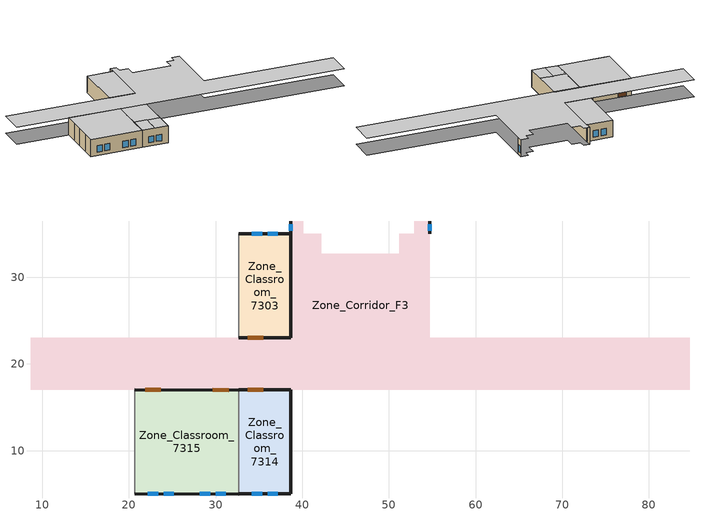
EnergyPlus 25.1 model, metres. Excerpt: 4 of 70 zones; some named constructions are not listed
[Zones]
Zone_Classroom_7303
 floor to Zone_Classroom_7205 (Interior Floor): 38.7,35 38.7,23 32.7,23 32.7,35 z8.8
 wall outside (ASHRAE 189.1-2009 ExtWall SteelFrame ClimateZone 1-3): 32.7,23 38.7,23 38.7,35 32.7,35 z8.8:12.8
 wall to Zone_Classroom_7302 (Interior Wall): 32.7,35 32.7,23 z8.8:12.8
 window (ASHRAE 189.1-2009 ExtWindow ClimateZone 3): 35.4,35 34.2,35 / 37.2,35 36,35 z9.6:11.1
 door (Exterior Door): 33.7,23 35.5,23 z8.8:11
 ceiling to Zone_Classroom_7405 (Interior Ceiling): 38.7,23 38.7,35 32.7,35 32.7,23 z12.8
Zone_Classroom_7315
 floor ground (ExtSlabCarpet 4in ClimateZone 1-8): 20.7,5 20.7,17 32.7,17 32.7,5 z8.8
 wall outside (ASHRAE 189.1-2009 ExtWall SteelFrame ClimateZone 1-3): 20.7,5 32.7,5 / 32.7,17 20.7,17 z8.8:12.8
 wall to Zone_Office_7316 (Interior Wall): 20.7,17 20.7,14 20.7,11 20.7,8 20.7,5 z8.8:12.8
 wall to Zone_Classroom_7314 (Interior Wall): 32.7,5 32.7,17 z8.8:12.8
 window (ASHRAE 189.1-2009 ExtWindow ClimateZone 3): 22.2,5 23.4,5 / 24,5 25.2,5 / 30,5 31.2,5 / 28.2,5 29.4,5 z9.6:11.1
 door (Exterior Door): 23.7,17 21.9,17 / 31.5,17 29.7,17 z8.8:11
 ceiling to Zone_Classroom_7422 (Interior Ceiling): 20.7,17 20.7,5 32.7,5 32.7,17 z12.8
Zone_Classroom_7314
 floor ground (ExtSlabCarpet 4in ClimateZone 1-8): 32.7,5 32.7,17 38.7,17 38.7,5 z8.8
 wall outside (ASHRAE 189.1-2009 ExtWall SteelFrame ClimateZone 1-3): 32.7,5 38.7,5 38.7,17 32.7,17 z8.8:12.8
 window (ASHRAE 189.1-2009 ExtWindow ClimateZone 3): 34.2,5 35.4,5 / 36,5 37.2,5 z9.6:11.1
 door (Exterior Door): 35.5,17 33.7,17 z8.8:11
 ceiling to Zone_Classroom_7419 (Interior Ceiling): 35.7,9.5 35.7,5 38.7,5 38.7,9.5 z12.8; 32.7,9.5 32.7,5 35.7,5 35.7,9.5 z12.8; 32.7,17 32.7,9.5 38.7,9.5 38.7,17 z12.8
Zone_Corridor_F3
 floor to Zone_Corridor_F2 (Interior Floor): 54.7,36.5 54.7,23 84.7,23 84.7,17 8.7,17 8.7,23 38.7,23 38.7,36.5 40.1,36.5 40.1,35 42.2,35 42.2,32.7 51.2,32.7 51.2,35 52.95,35 52.95,36.5 z8.8
 wall outside (ASHRAE 189.1-2009 ExtWall SteelFrame ClimateZone 1-3): 38.7,36.5 38.7,35 / 54.7,35 54.7,36.5 z8.8:12.8
 window (ASHRAE 189.1-2009 ExtWindow ClimateZone 3): 38.7,36.12 38.7,35.38 / 54.7,35.38 54.7,36.12 z9.6:11.1
 ceiling to Zone_Corridor_F4 (Interior Ceiling): 84.7,17 84.7,23 54.7,23 54.7,36.5 52.95,36.5 52.95,35 51.2,35 51.2,32.7 42.2,32.7 42.2,35 40.1,35 40.1,36.5 38.7,36.5 38.7,23 8.7,23 8.7,17 z12.8
[DesignSpecification:OutdoorAir] Outdoor Air Method=Flow/Zone; Outdoor Air Flow per Person=0.00944; Outdoor Air Flow per Zone Floor Area=0; Outdoor Air Flow per Zone=0
SZ DSOA Zone_Library_7117; SZ DSOA Zone_ClosedOffice_7118; SZ DSOA Zone_ClosedOffice_7120; SZ DSOA Zone_Elec/MechRoom_7122; SZ DSOA Zone_ClosedOffice_7110; SZ DSOA Zone_ClosedOffice_7108; SZ DSOA Zone_Auditorium_7103; SZ DSOA Zone_Auditorium_7102; SZ DSOA Zone_Auditorium_7104; SZ DSOA Zone_Storage_7104_Pantry; SZ DSOA Zone_Classroom_7201; SZ DSOA Zone_Classroom_7202; SZ DSOA Zone_Classroom_7203; SZ DSOA Zone_Classroom_7204; SZ DSOA Zone_Classroom_7205; SZ DSOA Zone_Classroom_7210; SZ DSOA Zone_Office_7211; SZ DSOA Zone_Office_7212; SZ DSOA Zone_Office_7301; SZ DSOA Zone_Office_7316; SZ DSOA Zone_Classroom_7302; SZ DSOA Zone_Classroom_7303; SZ DSOA Zone_Classroom_7315; SZ DSOA Zone_Classroom_7314; SZ DSOA Zone_Classroom_7308; SZ DSOA Zone_Classroom_7309; SZ DSOA Zone_Classroom_7310; SZ DSOA Zone_Classroom_7313; SZ DSOA Zone_Classroom_7312; SZ DSOA Zone_Classroom_7311; SZ DSOA Zone_Classroom_7401; SZ DSOA Zone_Classroom_7402; SZ DSOA Zone_Classroom_7405; SZ DSOA Zone_Classroom_7423; SZ DSOA Zone_Classroom_7422; SZ DSOA Zone_Classroom_7419; SZ DSOA Zone_Classroom_7410; SZ DSOA Zone_Classroom_7411; SZ DSOA Zone_Classroom_7412; SZ DSOA Zone_Classroom_7413; SZ DSOA Zone_Classroom_7414; SZ DSOA Zone_Classroom_7418; SZ DSOA Zone_Classroom_7415; SZ DSOA Zone_Auditorium_7502; SZ DSOA Zone_Auditorium_7501; SZ DSOA Zone_Auditorium_7508
[ZoneHVAC:IdealLoadsAirSystem] Maximum Heating Supply Air Temperature=50; Minimum Cooling Supply Air Temperature=13; Maximum Heating Supply Air Humidity Ratio=0.0156; Minimum Cooling Supply Air Humidity Ratio=0.0077; Heating Limit=NoLimit; Maximum Heating Air Flow Rate=autosize; Maximum Sensible Heating Capacity=autosize; Cooling Limit=NoLimit; Maximum Cooling Air Flow Rate=autosize; Dehumidification Control Type=None; Cooling Sensible Heat Ratio=0.7; Humidification Control Type=None; Demand Controlled Ventilation Type=None; Outdoor Air Economizer Type=NoEconomizer; Heat Recovery Type=None; Sensible Heat Recovery Effectiveness=0.7; Latent Heat Recovery Effectiveness=0.65
Name | Maximum Total Cooling Capacity | Design Specification Outdoor Air Object
Zone_Library_7117 Ideal Loads Air System | 21277 | SZ DSOA Zone_Library_7117
Zone_ClosedOffice_7118 Ideal Loads Air System | 17584.3 | SZ DSOA Zone_ClosedOffice_7118
Zone_ClosedOffice_7120 Ideal Loads Air System | 17584.3 | SZ DSOA Zone_ClosedOffice_7120
Zone_Elec/MechRoom_7122 Ideal Loads Air System | 17584.3 | SZ DSOA Zone_Elec/MechRoom_7122
Zone_ClosedOffice_7110 Ideal Loads Air System | 21101.1 | SZ DSOA Zone_ClosedOffice_7110
Zone_ClosedOffice_7108 Ideal Loads Air System | 30186.3 | SZ DSOA Zone_ClosedOffice_7108
Zone_Auditorium_7103 Ideal Loads Air System | 30186.3 | SZ DSOA Zone_Auditorium_7103
Zone_Auditorium_7102 Ideal Loads Air System | 7092.32 | SZ DSOA Zone_Auditorium_7102
Zone_Auditorium_7104 Ideal Loads Air System | 15972.4 | SZ DSOA Zone_Auditorium_7104
Zone_Storage_7104_Pantry Ideal Loads Air System | 15972.4 | SZ DSOA Zone_Storage_7104_Pantry
Zone_Classroom_7201 Ideal Loads Air System | 17584.3 | SZ DSOA Zone_Classroom_7201
Zone_Classroom_7202 Ideal Loads Air System | 17584.3 | SZ DSOA Zone_Classroom_7202
Zone_Classroom_7203 Ideal Loads Air System | 17584.3 | SZ DSOA Zone_Classroom_7203
Zone_Classroom_7204 Ideal Loads Air System | 17584.3 | SZ DSOA Zone_Classroom_7204
Zone_Classroom_7205 Ideal Loads Air System | 17584.3 | SZ DSOA Zone_Classroom_7205
Zone_Classroom_7210 Ideal Loads Air System | 17584.3 | SZ DSOA Zone_Classroom_7210
Zone_Office_7211 Ideal Loads Air System | 35168.5 | SZ DSOA Zone_Office_7211
Zone_Office_7212 Ideal Loads Air System | 35168.5 | SZ DSOA Zone_Office_7212
Zone_Office_7301 Ideal Loads Air System | 35168.5 | SZ DSOA Zone_Office_7301
Zone_Office_7316 Ideal Loads Air System | 35168.5 | SZ DSOA Zone_Office_7316
Zone_Classroom_7302 Ideal Loads Air System | 35168.5 | SZ DSOA Zone_Classroom_7302
Zone_Classroom_7303 Ideal Loads Air System | 17584.3 | SZ DSOA Zone_Classroom_7303
Zone_Classroom_7315 Ideal Loads Air System | 35168.5 | SZ DSOA Zone_Classroom_7315
Zone_Classroom_7314 Ideal Loads Air System | 17584.3 | SZ DSOA Zone_Classroom_7314
Zone_Classroom_7308 Ideal Loads Air System | 17584.3 | SZ DSOA Zone_Classroom_7308
Zone_Classroom_7309 Ideal Loads Air System | 35168.5 | SZ DSOA Zone_Classroom_7309
Zone_Classroom_7310 Ideal Loads Air System | 35168.5 | SZ DSOA Zone_Classroom_7310
Zone_Classroom_7313 Ideal Loads Air System | 17584.3 | SZ DSOA Zone_Classroom_7313
Zone_Classroom_7312 Ideal Loads Air System | 35168.5 | SZ DSOA Zone_Classroom_7312
Zone_Classroom_7311 Ideal Loads Air System | 35168.5 | SZ DSOA Zone_Classroom_7311
Zone_Classroom_7401 Ideal Loads Air System | 35168.5 | SZ DSOA Zone_Classroom_7401
Zone_Classroom_7402 Ideal Loads Air System | 17584.3 | SZ DSOA Zone_Classroom_7402
Zone_Classroom_7405 Ideal Loads Air System | 35168.5 | SZ DSOA Zone_Classroom_7405
Zone_Classroom_7423 Ideal Loads Air System | 35168.5 | SZ DSOA Zone_Classroom_7423
Zone_Classroom_7422 Ideal Loads Air System | 35168.5 | SZ DSOA Zone_Classroom_7422
Zone_Classroom_7419 Ideal Loads Air System | 17584.3 | SZ DSOA Zone_Classroom_7419
Zone_Classroom_7410 Ideal Loads Air System | 17584.3 | SZ DSOA Zone_Classroom_7410
Zone_Classroom_7411 Ideal Loads Air System | 17584.3 | SZ DSOA Zone_Classroom_7411
Zone_Classroom_7412 Ideal Loads Air System | 17584.3 | SZ DSOA Zone_Classroom_7412
Zone_Classroom_7413 Ideal Loads Air System | 35168.5 | SZ DSOA Zone_Classroom_7413
Zone_Classroom_7414 Ideal Loads Air System | 35168.5 | SZ DSOA Zone_Classroom_7414
Zone_Classroom_7418 Ideal Loads Air System | 35168.5 | SZ DSOA Zone_Classroom_7418
Zone_Classroom_7415 Ideal Loads Air System | 17584.3 | SZ DSOA Zone_Classroom_7415
Zone_Auditorium_7502 Ideal Loads Air System | 168106 | SZ DSOA Zone_Auditorium_7502
Zone_Auditorium_7501 Ideal Loads Air System | 168106 | SZ DSOA Zone_Auditorium_7501
Zone_Auditorium_7508 Ideal Loads Air System | 168106 | SZ DSOA Zone_Auditorium_7508
[Schedule:Day:Interval]
Office Bldg Occ Rule 1 Day Schedule; Office Bldg Occ Winter Design Day: No, 24:0.0, 0
Office Bldg Occ Default Schedule: No, 06:0.0, 0, 07:0.0, 0.1, 08:0.0, 0.2, 12:30.0, 0.85, 13:30.0, 0.5, 16:30.0, 0.85, 18:0.0, 0.7, 20:0.0, 0.4, 22:0.0, 0.1, 24:0.0, 0
Office Bldg Occ Rule 2 Day Schedule: No, 06:0.0, 0, 08:0.0, 0.1, 12:0.0, 0.4, 17:0.0, 0.1, 24:0.0, 0
Office Bldg Occ Summer Design Day: No, 08:0.0, 0, 22:0.0, 1, 24:0.0, 0.05
Medium Office HtgSetp Rule 1 Day Schedule; Medium Office HtgSetp Summer Design Day: No, 24:0.0, 15.6
Medium Office HtgSetp Default Schedule: No, 08:0.0, 15.6, 22:0.0, 20, 24:0.0, 15.6
Medium Office HtgSetp Rule 2 Day Schedule: No, 08:0.0, 15.6, 18:0.0, 20, 24:0.0, 15.6
Medium Office HtgSetp Winter Design Day: No, 24:0.0, 20
Medium Office ClgSetp Rule 1 Day Schedule; Medium Office ClgSetp Winter Design Day: No, 24:0.0, 26.7
Medium Office ClgSetp Default Schedule; Medium Office ClgSetp Summer Design Day: No, 08:0.0, 26.7, 22:0.0, 24, 24:0.0, 26.7
Medium Office ClgSetp Rule 2 Day Schedule: No, 08:0.0, 26.7, 18:0.0, 24, 24:0.0, 26.7
[Schedule:Week:Daily]
Medium Office HtgSetp Week Rule - Jan1-Dec31: Medium Office HtgSetp Rule 1 Day Schedule, Medium Office HtgSetp Default Schedule, Medium Office HtgSetp Default Schedule, Medium Office HtgSetp Default Schedule, Medium Office HtgSetp Default Schedule, Medium Office HtgSetp Default Schedule, Medium Office HtgSetp Rule 2 Day Schedule, Medium Office HtgSetp Default Schedule, Medium Office HtgSetp Summer Design Day, Medium Office HtgSetp Winter Design Day, Medium Office HtgSetp Default Schedule, Medium Office HtgSetp Default Schedule
Medium Office ClgSetp Week Rule - Jan1-Dec31: Medium Office ClgSetp Rule 1 Day Schedule, Medium Office ClgSetp Default Schedule, Medium Office ClgSetp Default Schedule, Medium Office ClgSetp Default Schedule, Medium Office ClgSetp Default Schedule, Medium Office ClgSetp Default Schedule, Medium Office ClgSetp Rule 2 Day Schedule, Medium Office ClgSetp Default Schedule, Medium Office ClgSetp Summer Design Day, Medium Office ClgSetp Winter Design Day, Medium Office ClgSetp Default Schedule, Medium Office ClgSetp Default Schedule
[Schedule:Year]
Medium Office HtgSetp: Medium Office HtgSetp Week Rule - Jan1-Dec31, 1, 1, 12, 31
Medium Office ClgSetp: Medium Office ClgSetp Week Rule - Jan1-Dec31, 1, 1, 12, 31
